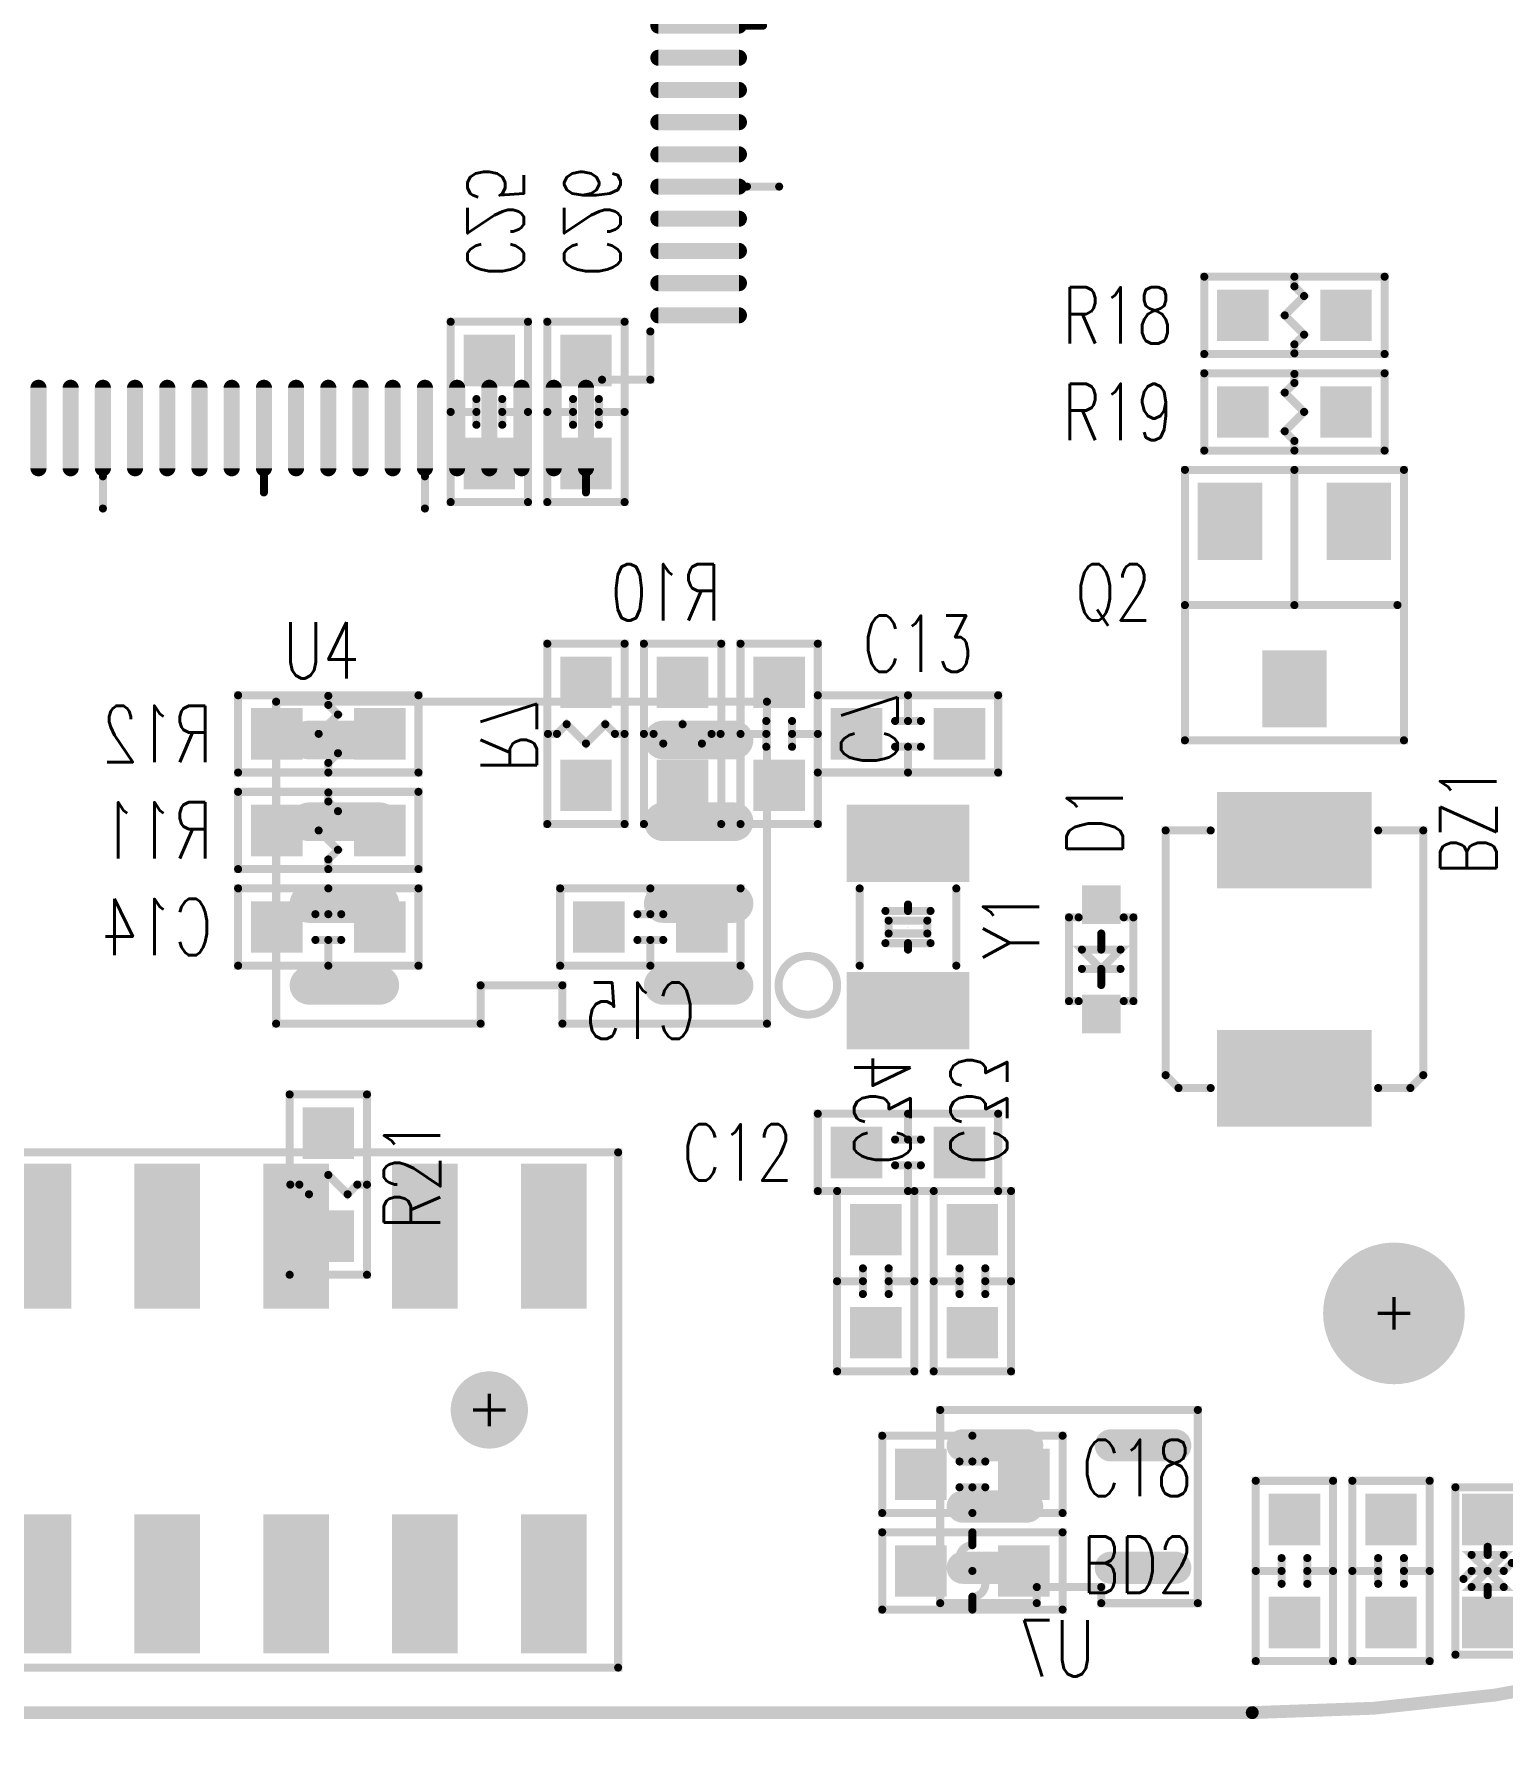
# Model space of a CAD drawing. Extents: x 63.5 to 142.1, y -5.1 to 47.8.
# Drawn here: x 96.93 to 119.74, y -5.06 to 21.37 of the extents above; entities that cross this region are included whole.
import ezdxf
from ezdxf.enums import TextEntityAlignment as Align

# ---------------------------------------------------------------- set-up
doc = ezdxf.new("R2010")
doc.units = 0
doc.header["$MEASUREMENT"] = 0
doc.layers.get('0').update_dxf_attribs({"linetype": 'CONTINUOUS'})
for name, color, linetype in [('2D_LINE_00', 136, 'CONTINUOUS'), ('DRIL_NPLTE_THRU_01', 4, 'CONTINUOUS'), ('DRIL_NPLTE_THRU_02', 176, 'CONTINUOUS'), ('DRIL_NPLTE_THRU_03', 216, 'CONTINUOUS'), ('DRIL_NPLTE_THRU_04', 16, 'CONTINUOUS'), ('DRIL_PLTE_THRU_01', 4, 'CONTINUOUS'), ('DRIL_PLTE_THRU_02', 176, 'CONTINUOUS'), ('DRIL_PLTE_THRU_03', 216, 'CONTINUOUS'), ('DRIL_PLTE_THRU_04', 16, 'CONTINUOUS'), ('DRIL_SYMBOL', 254, 'CONTINUOUS'), ('PADS_BOT', 1, 'CONTINUOUS'), ('PADS_INNER', 136, 'CONTINUOUS'), ('PADS_TOP', 136, 'CONTINUOUS'), ('PART_BOT_2DLINE_00', 6, 'CONTINUOUS'), ('PART_BOT_2DLINE_01', 6, 'CONTINUOUS'), ('PART_NAME_01', 2, 'CONTINUOUS'), ('PART_NAME_04', 6, 'CONTINUOUS'), ('PART_TOP_2DLINE_00', 2, 'CONTINUOUS'), ('PART_TOP_2DLINE_01', 2, 'CONTINUOUS'), ('TAG_00', 254, 'CONTINUOUS'), ('TAG_01', 254, 'CONTINUOUS')]:
    doc.layers.add(name, color=color, linetype=linetype)
doc.styles.add('W0$125', font='simplex', dxfattribs={"width": 0.75})

# ---------------------------------------------------------------- blocks, each defined once
blk = doc.blocks.new('SMOOTH_0$2')
at = {"const_width": 0.1}
blk.add_lwpolyline([(-0.05, 0, 1), (0.05, 0, 1)], format="xyb", close=True, dxfattribs=at)
blk = doc.blocks.new('DRAWING_142')
at = {"layer": '2D_LINE_00', "const_width": 0.2}
blk.add_lwpolyline([(37.845, -12.2, 0.054158), (43.471, -11.589)], format="xyb", dxfattribs=at)
blk.add_lwpolyline([(11.845, -12.2), (37.845, -12.2)], dxfattribs=at)
at = {"layer": '2D_LINE_00'}
blk.add_blockref('SMOOTH_0$2', (37.845, -12.2), dxfattribs=at)
blk.add_blockref('SMOOTH_0$2', (37.845, -12.2), dxfattribs=at)
blk = doc.blocks.new('SMOOTH_0$125')
at = {"const_width": 0.0625}
blk.add_lwpolyline([(-0.03125, 0, 1), (0.03125, 0, 1)], format="xyb", close=True, dxfattribs=at)
blk = doc.blocks.new('PART_BODY_TOP_71')
at = {"layer": 'PART_TOP_2DLINE_00', "const_width": 0.125}
blk.add_lwpolyline([(-1.4, 0.6), (1.4, 0.6), (1.4, -0.6), (-1.4, -0.6)], close=True, dxfattribs=at)
for points in [[(0, 0.6), (0, 0.2)], [(-0.2, 0.2), (0.2, 0.2)], [(-0.2, -0.2), (0.2, -0.2)], [(0, -0.2), (0, -0.6)]]:
    blk.add_lwpolyline(points, dxfattribs=at)
at = {"layer": 'PART_TOP_2DLINE_00'}
for p in [(-1.4, 0.6), (0, 0.6), (1.4, 0.6), (-0.2, 0.2), (0, 0.2), (0.2, 0.2), (-0.2, -0.2), (0, -0.2), (0.2, -0.2), (-1.4, -0.6), (0, -0.6), (1.4, -0.6)]:
    blk.add_blockref('SMOOTH_0$125', p, dxfattribs=at)
blk = doc.blocks.new('DRIL_HOLE_0')
blk.add_lwpolyline([(0, 0, 1), (0, 0, 1)], format="xyb", close=True)
blk = doc.blocks.new('PAD_0')
blk.add_lwpolyline([(0, 0, 1), (0, 0, 1)], format="xyb", close=True)
blk = doc.blocks.new('PAD_9')
at = {"const_width": 0.8}
blk.add_lwpolyline([(-0.4, 0), (0.4, 0)], dxfattribs=at)
blk = doc.blocks.new('STK_TOP_14')
at = {"layer": 'DRIL_PLTE_THRU_01'}
blk.add_blockref('DRIL_HOLE_0', (0, 0), dxfattribs=at)
at = {"layer": 'DRIL_PLTE_THRU_02'}
blk.add_blockref('DRIL_HOLE_0', (0, 0), dxfattribs=at)
at = {"layer": 'DRIL_PLTE_THRU_03'}
blk.add_blockref('DRIL_HOLE_0', (0, 0), dxfattribs=at)
at = {"layer": 'DRIL_PLTE_THRU_04'}
blk.add_blockref('DRIL_HOLE_0', (0, 0), dxfattribs=at)
at = {"layer": 'PADS_BOT'}
blk.add_blockref('PAD_0', (0, 0), dxfattribs=at)
at = {"layer": 'PADS_INNER'}
blk.add_blockref('PAD_0', (0, 0), dxfattribs=at)
at = {"layer": 'PADS_TOP'}
blk.add_blockref('PAD_9', (0, 0), dxfattribs=at)
blk = doc.blocks.new('SYM_TOP_9')
for name, p in [('PART_BODY_TOP_71', (0, 0)), ('STK_TOP_14', (-0.8, 0)), ('STK_TOP_14', (0.8, 0))]:
    blk.add_blockref(name, p)
blk = doc.blocks.new('PART_TOP_8')
blk.add_blockref('SYM_TOP_9', (0, 0))
at = {"layer": 'PART_NAME_01', "style": 'W0$125', "width": 0.75}
blk.add_text('C12', height=0.875, rotation=180, dxfattribs=at).set_placement((3.5, 0), align=Align.MIDDLE_LEFT)
blk = doc.blocks.new('PART_TOP_9')
blk.add_blockref('SYM_TOP_9', (0, 0))
at = {"layer": 'PART_NAME_01', "style": 'W0$125', "width": 0.75}
blk.add_text('C13', height=0.875, rotation=180, dxfattribs=at).set_placement((0.7, -1.4), align=Align.MIDDLE_LEFT)
blk = doc.blocks.new('PART_BODY_BOT_71')
at = {"layer": 'PART_BOT_2DLINE_00', "const_width": 0.125}
blk.add_lwpolyline([(-1.4, 0.6), (1.4, 0.6), (1.4, -0.6), (-1.4, -0.6)], close=True, dxfattribs=at)
for points in [[(0, 0.6), (0, 0.2)], [(-0.2, 0.2), (0.2, 0.2)], [(-0.2, -0.2), (0.2, -0.2)], [(0, -0.2), (0, -0.6)]]:
    blk.add_lwpolyline(points, dxfattribs=at)
at = {"layer": 'PART_BOT_2DLINE_00'}
for p in [(-1.4, 0.6), (0, 0.6), (1.4, 0.6), (-0.2, 0.2), (0, 0.2), (0.2, 0.2), (-0.2, -0.2), (0, -0.2), (0.2, -0.2), (-1.4, -0.6), (0, -0.6), (1.4, -0.6)]:
    blk.add_blockref('SMOOTH_0$125', p, dxfattribs=at)
blk = doc.blocks.new('STK_BOT_14')
at = {"layer": 'DRIL_PLTE_THRU_01'}
blk.add_blockref('DRIL_HOLE_0', (0, 0), dxfattribs=at)
at = {"layer": 'DRIL_PLTE_THRU_02'}
blk.add_blockref('DRIL_HOLE_0', (0, 0), dxfattribs=at)
at = {"layer": 'DRIL_PLTE_THRU_03'}
blk.add_blockref('DRIL_HOLE_0', (0, 0), dxfattribs=at)
at = {"layer": 'DRIL_PLTE_THRU_04'}
blk.add_blockref('DRIL_HOLE_0', (0, 0), dxfattribs=at)
at = {"layer": 'PADS_BOT'}
blk.add_blockref('PAD_9', (0, 0), dxfattribs=at)
at = {"layer": 'PADS_INNER'}
blk.add_blockref('PAD_0', (0, 0), dxfattribs=at)
at = {"layer": 'PADS_TOP'}
blk.add_blockref('PAD_0', (0, 0), dxfattribs=at)
blk = doc.blocks.new('SYM_BOT_9')
for name, p in [('PART_BODY_BOT_71', (0, 0)), ('STK_BOT_14', (-0.8, 0)), ('STK_BOT_14', (0.8, 0))]:
    blk.add_blockref(name, p)
blk = doc.blocks.new('PART_BOT_10')
blk.add_blockref('SYM_BOT_9', (0, 0))
at = {"layer": 'PART_NAME_04', "style": 'W0$125', "width": 0.75}
blk.add_text('C14', height=0.875, rotation=180, dxfattribs=at).set_placement((-1.8, 0), align=Align.MIDDLE_LEFT)
blk = doc.blocks.new('PART_BOT_11')
blk.add_blockref('SYM_BOT_9', (0, 0))
at = {"layer": 'PART_NAME_04', "style": 'W0$125', "width": 0.75}
blk.add_text('C15', height=0.875, rotation=180, dxfattribs=at).set_placement((0.7, 1.3), align=Align.MIDDLE_LEFT)
blk = doc.blocks.new('PART_TOP_14')
blk.add_blockref('SYM_TOP_9', (0, 0))
at = {"layer": 'PART_NAME_01', "style": 'W0$125', "width": 0.75}
blk.add_text('C18', height=0.875, rotation=180, dxfattribs=at).set_placement((-1.7, -0.1), align=Align.MIDDLE_LEFT)
blk = doc.blocks.new('PART_BOT_22')
blk.add_blockref('SYM_BOT_9', (0, 0))
at = {"layer": 'PART_NAME_04', "style": 'W0$125', "width": 0.75}
blk.add_text('C25', height=0.875, rotation=180, dxfattribs=at).set_placement((-2.1, -0.1), align=Align.MIDDLE_LEFT)
blk = doc.blocks.new('PART_BOT_23')
blk.add_blockref('SYM_BOT_9', (0, 0))
at = {"layer": 'PART_NAME_04', "style": 'W0$125', "width": 0.75}
blk.add_text('C26', height=0.875, rotation=180, dxfattribs=at).set_placement((-2.1, -0.1), align=Align.MIDDLE_LEFT)
blk = doc.blocks.new('PART_BOT_31')
blk.add_blockref('SYM_BOT_9', (0, 0))
at = {"layer": 'PART_NAME_04', "style": 'W0$125', "width": 0.75}
blk.add_text('C33', height=0.875, dxfattribs=at).set_placement((1.8, 0.1), align=Align.MIDDLE_LEFT)
blk = doc.blocks.new('PART_BOT_32')
blk.add_blockref('SYM_BOT_9', (0, 0))
at = {"layer": 'PART_NAME_04', "style": 'W0$125', "width": 0.75}
blk.add_text('C34', height=0.875, dxfattribs=at).set_placement((1.8, 0.1), align=Align.MIDDLE_LEFT)
blk = doc.blocks.new('PART_BOT_33')
blk.add_blockref('SYM_BOT_9', (0, 0))
at = {"layer": 'PART_NAME_04', "style": 'W0$125', "width": 0.75}
blk.add_text('C35', height=0.875, rotation=180, dxfattribs=at).set_placement((-0.6, -4.3), align=Align.MIDDLE_LEFT)
blk = doc.blocks.new('PART_BOT_34')
blk.add_blockref('SYM_BOT_9', (0, 0))
at = {"layer": 'PART_NAME_04', "style": 'W0$125', "width": 0.75}
blk.add_text('C36', height=0.875, rotation=180, dxfattribs=at).set_placement((-0.6, -3.9), align=Align.MIDDLE_LEFT)
blk = doc.blocks.new('PART_BOT_46')
blk.add_blockref('SYM_BOT_9', (0, 0))
at = {"layer": 'PART_NAME_04', "style": 'W0$125', "width": 0.75}
blk.add_text('C7', height=0.875, rotation=180, dxfattribs=at).set_placement((0.5, -1.4), align=Align.MIDDLE_LEFT)
blk = doc.blocks.new('PART_BODY_TOP_73')
at = {"layer": 'PART_TOP_2DLINE_00', "const_width": 0.125}
for points in [[(-0.6, 0.75), (0.6, 0.75)], [(-0.25, 0.35), (-0.25, -0.35)], [(0.25, 0.35), (0.25, -0.35)], [(-0.25, 0), (-0.35, 0)], [(0.25, 0), (0.35, 0)], [(0.6, -0.75), (-0.6, -0.75)]]:
    blk.add_lwpolyline(points, dxfattribs=at)
blk.add_lwpolyline([(-0.1, 0.3), (0.1, 0.3), (0.1, -0.3), (-0.1, -0.3)], close=True, dxfattribs=at)
at = {"layer": 'TAG_00'}
blk.add_lwpolyline([(0, 0), (0, 0)], dxfattribs=at)
at = {"layer": 'TAG_01'}
blk.add_lwpolyline([(0, 0), (0, 0)], dxfattribs=at)
at = {"layer": 'PART_TOP_2DLINE_00'}
for p in [(-0.6, 0.75), (0.6, 0.75), (-0.25, 0.35), (-0.1, 0.3), (0.1, 0.3), (0.25, 0.35), (-0.35, 0), (-0.25, 0), (0.25, 0), (0.35, 0), (-0.1, -0.3), (0.1, -0.3), (-0.25, -0.35), (0.25, -0.35), (-0.6, -0.75), (0.6, -0.75)]:
    blk.add_blockref('SMOOTH_0$125', p, dxfattribs=at)
blk = doc.blocks.new('PAD_11')
at = {"const_width": 1.2}
blk.add_lwpolyline([(-0.95, 0), (0.95, 0)], dxfattribs=at)
blk = doc.blocks.new('STK_TOP_16')
at = {"layer": 'DRIL_PLTE_THRU_01'}
blk.add_blockref('DRIL_HOLE_0', (0, 0), dxfattribs=at)
at = {"layer": 'DRIL_PLTE_THRU_02'}
blk.add_blockref('DRIL_HOLE_0', (0, 0), dxfattribs=at)
at = {"layer": 'DRIL_PLTE_THRU_03'}
blk.add_blockref('DRIL_HOLE_0', (0, 0), dxfattribs=at)
at = {"layer": 'DRIL_PLTE_THRU_04'}
blk.add_blockref('DRIL_HOLE_0', (0, 0), dxfattribs=at)
at = {"layer": 'PADS_BOT'}
blk.add_blockref('PAD_0', (0, 0), dxfattribs=at)
at = {"layer": 'PADS_INNER'}
blk.add_blockref('PAD_0', (0, 0), dxfattribs=at)
at = {"layer": 'PADS_TOP', "rotation": 90}
blk.add_blockref('PAD_11', (0, 0), dxfattribs=at)
blk = doc.blocks.new('SYM_TOP_11')
for name, p in [('STK_TOP_16', (-1.3, 0)), ('STK_TOP_16', (1.3, 0)), ('PART_BODY_TOP_73', (0, 0))]:
    blk.add_blockref(name, p)
blk = doc.blocks.new('PART_TOP_57')
blk.add_blockref('SYM_TOP_11', (0, 0))
at = {"layer": 'PART_NAME_01', "style": 'W0$125', "width": 0.75}
blk.add_text('Y1', height=0.875, rotation=180, dxfattribs=at).set_placement((0.5, 1.6), align=Align.MIDDLE_LEFT)
blk = doc.blocks.new('PART_BODY_BOT_74')
at = {"layer": 'PART_BOT_2DLINE_01', "const_width": 0.125}
for points in [[(-0.5, 1.3), (0.5, 1.3), (0.5, -1.3), (-0.5, -1.3)], [(-0.25, 0.25), (0.25, 0.25), (0, 0)], [(0, 0), (-0.25, -0.25), (0.25, -0.25)]]:
    blk.add_lwpolyline(points, close=True, dxfattribs=at)
for points in [[(0, 0.25), (0, 0.375)], [(-0.375, 0.125), (-0.25, 0), (0.25, 0), (0.375, -0.125)], [(0, -0.25), (0, -0.375)]]:
    blk.add_lwpolyline(points, dxfattribs=at)
at = {"layer": 'PART_BOT_2DLINE_01'}
for p in [(-0.5, 1.3), (0.5, 1.3), (-0.25, 0.25), (0, 0.375), (0, 0.25), (0.25, 0.25), (-0.375, 0.125), (-0.25, 0), (0, 0), (0, 0), (0.25, 0), (-0.25, -0.25), (0, -0.25), (0.25, -0.25), (0.375, -0.125), (0, -0.375), (-0.5, -1.3), (0.5, -1.3)]:
    blk.add_blockref('SMOOTH_0$125', p, dxfattribs=at)
blk = doc.blocks.new('PAD_12')
at = {"const_width": 0.8}
blk.add_lwpolyline([(-0.4, 0), (0.4, 0)], dxfattribs=at)
blk = doc.blocks.new('STK_BOT_17')
at = {"layer": 'DRIL_NPLTE_THRU_01'}
blk.add_blockref('DRIL_HOLE_0', (0, 0), dxfattribs=at)
at = {"layer": 'DRIL_NPLTE_THRU_02'}
blk.add_blockref('DRIL_HOLE_0', (0, 0), dxfattribs=at)
at = {"layer": 'DRIL_NPLTE_THRU_03'}
blk.add_blockref('DRIL_HOLE_0', (0, 0), dxfattribs=at)
at = {"layer": 'DRIL_NPLTE_THRU_04'}
blk.add_blockref('DRIL_HOLE_0', (0, 0), dxfattribs=at)
at = {"layer": 'PADS_BOT'}
blk.add_blockref('PAD_12', (0, 0), dxfattribs=at)
at = {"layer": 'PADS_INNER'}
blk.add_blockref('PAD_0', (0, 0), dxfattribs=at)
at = {"layer": 'PADS_TOP'}
blk.add_blockref('PAD_0', (0, 0), dxfattribs=at)
blk = doc.blocks.new('SYM_BOT_12')
for name, p in [('PART_BODY_BOT_74', (0, 0)), ('STK_BOT_17', (0, 0.8)), ('STK_BOT_17', (0, -0.8))]:
    blk.add_blockref(name, p)
blk = doc.blocks.new('PART_BOT_58')
blk.add_blockref('SYM_BOT_12', (0, 0))
at = {"layer": 'PART_NAME_04', "style": 'W0$125', "width": 0.75}
blk.add_text('VA1', height=0.875, rotation=270, dxfattribs=at).set_placement((3.5, -0.7), align=Align.MIDDLE_LEFT)
blk = doc.blocks.new('PART_BODY_TOP_75')
at = {"layer": 'PART_TOP_2DLINE_00', "const_width": 0.125}
blk.add_lwpolyline([(-1.4, 0.6), (1.4, 0.6), (1.4, -0.6), (-1.4, -0.6)], close=True, dxfattribs=at)
for points in [[(0, 0.6), (0, 0.4, 1), (0, 0)], [(0, -0.4, 1), (0, 0)]]:
    blk.add_lwpolyline(points, format="xyb", dxfattribs=at)
blk.add_lwpolyline([(0, -0.4), (0, -0.6)], dxfattribs=at)
at = {"layer": 'PART_TOP_2DLINE_00'}
for p in [(-1.4, 0.6), (0, 0.6), (1.4, 0.6), (0, 0.4), (0, 0), (0, 0), (0, -0.4), (0, -0.4), (-1.4, -0.6), (0, -0.6), (1.4, -0.6)]:
    blk.add_blockref('SMOOTH_0$125', p, dxfattribs=at)
blk = doc.blocks.new('SYM_TOP_13')
for name, p in [('PART_BODY_TOP_75', (0, 0)), ('STK_TOP_14', (-0.8, 0)), ('STK_TOP_14', (0.8, 0))]:
    blk.add_blockref(name, p)
blk = doc.blocks.new('PART_TOP_65')
blk.add_blockref('SYM_TOP_13', (0, 0))
at = {"layer": 'PART_NAME_01', "style": 'W0$125', "width": 0.75}
blk.add_text('BD2', height=0.875, dxfattribs=at).set_placement((1.7, 0.1), align=Align.MIDDLE_LEFT)
blk = doc.blocks.new('PART_BODY_TOP_76')
at = {"layer": 'PART_TOP_2DLINE_00', "const_width": 0.125}
for points in [[(-2, 1.3), (-2, 1.8), (-1.8, 2), (2, 2), (2, 1.3)], [(-2, -1.3), (-2, -1.8), (-1.8, -2), (2, -2), (2, -1.3)]]:
    blk.add_lwpolyline(points, dxfattribs=at)
at = {"layer": 'PART_TOP_2DLINE_00'}
for p in [(-2, 1.8), (-1.8, 2), (2, 2), (-2, 1.3), (2, 1.3), (-2, -1.3), (2, -1.3), (-2, -1.8), (-1.8, -2), (2, -2)]:
    blk.add_blockref('SMOOTH_0$125', p, dxfattribs=at)
blk = doc.blocks.new('PAD_13')
at = {"const_width": 1.5}
blk.add_lwpolyline([(-1.2, 0), (1.2, 0)], dxfattribs=at)
blk = doc.blocks.new('STK_TOP_19')
at = {"layer": 'DRIL_NPLTE_THRU_01'}
blk.add_blockref('DRIL_HOLE_0', (0, 0), dxfattribs=at)
at = {"layer": 'DRIL_NPLTE_THRU_02'}
blk.add_blockref('DRIL_HOLE_0', (0, 0), dxfattribs=at)
at = {"layer": 'DRIL_NPLTE_THRU_03'}
blk.add_blockref('DRIL_HOLE_0', (0, 0), dxfattribs=at)
at = {"layer": 'DRIL_NPLTE_THRU_04'}
blk.add_blockref('DRIL_HOLE_0', (0, 0), dxfattribs=at)
at = {"layer": 'PADS_BOT'}
blk.add_blockref('PAD_0', (0, 0), dxfattribs=at)
at = {"layer": 'PADS_INNER'}
blk.add_blockref('PAD_0', (0, 0), dxfattribs=at)
at = {"layer": 'PADS_TOP', "rotation": 90}
blk.add_blockref('PAD_13', (0, 0), dxfattribs=at)
blk = doc.blocks.new('SYM_TOP_14')
for name, p in [('STK_TOP_19', (-1.85, 0)), ('PART_BODY_TOP_76', (0, 0)), ('STK_TOP_19', (1.85, 0))]:
    blk.add_blockref(name, p)
blk = doc.blocks.new('PART_TOP_71')
blk.add_blockref('SYM_TOP_14', (0, 0))
at = {"layer": 'PART_NAME_01', "style": 'W0$125', "width": 0.75}
blk.add_text('BZ1', height=0.875, dxfattribs=at).set_placement((1.3, -2.7), align=Align.MIDDLE_LEFT)
blk = doc.blocks.new('PART_BODY_TOP_77')
at = {"layer": 'PART_TOP_2DLINE_00', "const_width": 0.125}
for points in [[(-3.5, 8.5), (-3.5, 9)], [(1.5, 8.5), (1.5, 9)], [(-6, 8.5), (-6, 8.75)], [(-1, 8.5), (-1, 8.75)], [(4, 8.5), (4, 8.75)], [(-6.25, 7), (-7, 7), (-7, 6.25)], [(7, 6.25), (7, 7), (6.25, 7)], [(8.5, 6), (9, 6)], [(-8.5, 4), (-9, 4)], [(8.5, 3.5), (8.75, 3.5)], [(-8.5, 1.5), (-8.75, 1.5)], [(8.5, 1), (9, 1)], [(-8.5, -1), (-9, -1)], [(8.5, -1.5), (8.75, -1.5)], [(-8.5, -3.5), (-8.75, -3.5)], [(8.5, -4), (9, -4)], [(-8.5, -6), (-9, -6)], [(-7, -6.25), (-7, -6.5), (-6.5, -7), (-6.25, -7)], [(6.25, -7), (7, -7), (7, -6.25)], [(-4, -8.5), (-4, -8.75)], [(-1.5, -8.5), (-1.5, -9)], [(1, -8.5), (1, -8.75)], [(3.5, -8.5), (3.5, -9)], [(6, -8.5), (6, -8.75)]]:
    blk.add_lwpolyline(points, dxfattribs=at)
blk.add_lwpolyline([(-6.25, -8.75, 1), (-5.75, -8.75, 1)], format="xyb", close=True, dxfattribs=at)
at = {"layer": 'PART_TOP_2DLINE_01', "const_width": 0.125}
for points in [[(0, -0.5), (0, 0.5)], [(-0.5, 0), (0.5, 0)]]:
    blk.add_lwpolyline(points, dxfattribs=at)
at = {"layer": 'PART_TOP_2DLINE_00'}
for p in [(-3.5, 9), (1.5, 9), (-6, 8.75), (-1, 8.75), (4, 8.75), (-6, 8.5), (-3.5, 8.5), (-1, 8.5), (1.5, 8.5), (4, 8.5), (-7, 7), (-6.25, 7), (6.25, 7), (7, 7), (-7, 6.25), (7, 6.25), (8.5, 6), (9, 6), (-9, 4), (-8.5, 4), (8.5, 3.5), (8.75, 3.5), (-8.75, 1.5), (-8.5, 1.5), (8.5, 1), (9, 1), (-9, -1), (-8.5, -1), (8.5, -1.5), (8.75, -1.5), (-8.75, -3.5), (-8.5, -3.5), (8.5, -4), (9, -4), (-9, -6), (-8.5, -6), (-7, -6.25), (7, -6.25), (-7, -6.5), (-6.5, -7), (-6.25, -7), (6.25, -7), (7, -7), (-4, -8.5), (-1.5, -8.5), (1, -8.5), (3.5, -8.5), (6, -8.5), (-4, -8.75), (1, -8.75), (6, -8.75), (-1.5, -9), (3.5, -9)]:
    blk.add_blockref('SMOOTH_0$125', p, dxfattribs=at)
at = {"layer": 'PART_TOP_2DLINE_01'}
for p in [(0, 0.5), (-0.5, 0), (0.5, 0), (0, -0.5)]:
    blk.add_blockref('SMOOTH_0$125', p, dxfattribs=at)
blk = doc.blocks.new('PAD_14')
at = {"const_width": 0.125}
blk.add_lwpolyline([(-0.625, -0.0625), (0.625, -0.0625, 1), (0.625, 0.0625), (-0.625, 0.0625, 1)], format="xyb", close=True, dxfattribs=at)
blk = doc.blocks.new('STK_TOP_21')
at = {"layer": 'DRIL_NPLTE_THRU_01'}
blk.add_blockref('DRIL_HOLE_0', (0, 0), dxfattribs=at)
at = {"layer": 'DRIL_NPLTE_THRU_02'}
blk.add_blockref('DRIL_HOLE_0', (0, 0), dxfattribs=at)
at = {"layer": 'DRIL_NPLTE_THRU_03'}
blk.add_blockref('DRIL_HOLE_0', (0, 0), dxfattribs=at)
at = {"layer": 'DRIL_NPLTE_THRU_04'}
blk.add_blockref('DRIL_HOLE_0', (0, 0), dxfattribs=at)
at = {"layer": 'PADS_BOT'}
blk.add_blockref('PAD_0', (0, 0), dxfattribs=at)
at = {"layer": 'PADS_INNER'}
blk.add_blockref('PAD_0', (0, 0), dxfattribs=at)
at = {"layer": 'PADS_TOP', "rotation": 90}
blk.add_blockref('PAD_14', (0, 0), dxfattribs=at)
blk = doc.blocks.new('STK_TOP_20')
at = {"layer": 'DRIL_NPLTE_THRU_01'}
blk.add_blockref('DRIL_HOLE_0', (0, 0), dxfattribs=at)
at = {"layer": 'DRIL_NPLTE_THRU_02'}
blk.add_blockref('DRIL_HOLE_0', (0, 0), dxfattribs=at)
at = {"layer": 'DRIL_NPLTE_THRU_03'}
blk.add_blockref('DRIL_HOLE_0', (0, 0), dxfattribs=at)
at = {"layer": 'DRIL_NPLTE_THRU_04'}
blk.add_blockref('DRIL_HOLE_0', (0, 0), dxfattribs=at)
at = {"layer": 'PADS_BOT'}
blk.add_blockref('PAD_0', (0, 0), dxfattribs=at)
at = {"layer": 'PADS_INNER'}
blk.add_blockref('PAD_0', (0, 0), dxfattribs=at)
at = {"layer": 'PADS_TOP'}
blk.add_blockref('PAD_14', (0, 0), dxfattribs=at)
blk = doc.blocks.new('SYM_TOP_15')
for name, p in [('PART_BODY_TOP_77', (0, 0)), ('STK_TOP_21', (-6, 7.75)), ('STK_TOP_21', (-5.5, 7.75)), ('STK_TOP_21', (-5, 7.75)), ('STK_TOP_21', (-4.5, 7.75)), ('STK_TOP_21', (-4, 7.75)), ('STK_TOP_21', (-3.5, 7.75)), ('STK_TOP_21', (-3, 7.75)), ('STK_TOP_21', (-2.5, 7.75)), ('STK_TOP_21', (-2, 7.75)), ('STK_TOP_21', (-1.5, 7.75)), ('STK_TOP_21', (-1, 7.75)), ('STK_TOP_21', (-0.5, 7.75)), ('STK_TOP_21', (0, 7.75)), ('STK_TOP_21', (0.5, 7.75)), ('STK_TOP_21', (1, 7.75)), ('STK_TOP_21', (1.5, 7.75)), ('STK_TOP_21', (2, 7.75)), ('STK_TOP_21', (2.5, 7.75)), ('STK_TOP_21', (3, 7.75)), ('STK_TOP_21', (3.5, 7.75)), ('STK_TOP_21', (4, 7.75)), ('STK_TOP_21', (4.5, 7.75)), ('STK_TOP_21', (5, 7.75)), ('STK_TOP_21', (5.5, 7.75)), ('STK_TOP_21', (6, 7.75)), ('STK_TOP_20', (-7.75, 6)), ('STK_TOP_20', (7.75, 6)), ('STK_TOP_20', (-7.75, 5.5)), ('STK_TOP_20', (7.75, 5.5)), ('STK_TOP_20', (-7.75, 5)), ('STK_TOP_20', (7.75, 5)), ('STK_TOP_20', (-7.75, 4.5)), ('STK_TOP_20', (7.75, 4.5)), ('STK_TOP_20', (-7.75, 4)), ('STK_TOP_20', (7.75, 4)), ('STK_TOP_20', (-7.75, 3.5)), ('STK_TOP_20', (7.75, 3.5)), ('STK_TOP_20', (-7.75, 3)), ('STK_TOP_20', (7.75, 3)), ('STK_TOP_20', (-7.75, 2.5)), ('STK_TOP_20', (7.75, 2.5)), ('STK_TOP_20', (-7.75, 2)), ('STK_TOP_20', (7.75, 2)), ('STK_TOP_20', (-7.75, 1.5)), ('STK_TOP_20', (7.75, 1.5)), ('STK_TOP_20', (-7.75, 1)), ('STK_TOP_20', (7.75, 1)), ('STK_TOP_20', (-7.75, 0.5)), ('STK_TOP_20', (7.75, 0.5)), ('STK_TOP_20', (-7.75, 0)), ('STK_TOP_20', (7.75, 0)), ('STK_TOP_20', (-7.75, -0.5)), ('STK_TOP_20', (7.75, -0.5)), ('STK_TOP_20', (-7.75, -1)), ('STK_TOP_20', (7.75, -1)), ('STK_TOP_20', (-7.75, -1.5)), ('STK_TOP_20', (7.75, -1.5)), ('STK_TOP_20', (-7.75, -2)), ('STK_TOP_20', (7.75, -2)), ('STK_TOP_20', (-7.75, -2.5)), ('STK_TOP_20', (7.75, -2.5)), ('STK_TOP_20', (-7.75, -3)), ('STK_TOP_20', (7.75, -3)), ('STK_TOP_20', (-7.75, -3.5)), ('STK_TOP_20', (7.75, -3.5)), ('STK_TOP_20', (-7.75, -4)), ('STK_TOP_20', (7.75, -4)), ('STK_TOP_20', (-7.75, -4.5)), ('STK_TOP_20', (7.75, -4.5)), ('STK_TOP_20', (-7.75, -5)), ('STK_TOP_20', (7.75, -5)), ('STK_TOP_20', (-7.75, -5.5)), ('STK_TOP_20', (7.75, -5.5)), ('STK_TOP_20', (-7.75, -6)), ('STK_TOP_20', (7.75, -6)), ('STK_TOP_21', (-6, -7.75)), ('STK_TOP_21', (-5.5, -7.75)), ('STK_TOP_21', (-5, -7.75)), ('STK_TOP_21', (-4.5, -7.75)), ('STK_TOP_21', (-4, -7.75)), ('STK_TOP_21', (-3.5, -7.75)), ('STK_TOP_21', (-3, -7.75)), ('STK_TOP_21', (-2.5, -7.75)), ('STK_TOP_21', (-2, -7.75)), ('STK_TOP_21', (-1.5, -7.75)), ('STK_TOP_21', (-1, -7.75)), ('STK_TOP_21', (-0.5, -7.75)), ('STK_TOP_21', (0, -7.75)), ('STK_TOP_21', (0.5, -7.75)), ('STK_TOP_21', (1, -7.75)), ('STK_TOP_21', (1.5, -7.75)), ('STK_TOP_21', (2, -7.75)), ('STK_TOP_21', (2.5, -7.75)), ('STK_TOP_21', (3, -7.75)), ('STK_TOP_21', (3.5, -7.75)), ('STK_TOP_21', (4, -7.75)), ('STK_TOP_21', (4.5, -7.75)), ('STK_TOP_21', (5, -7.75)), ('STK_TOP_21', (5.5, -7.75)), ('STK_TOP_21', (6, -7.75))]:
    blk.add_blockref(name, p)
blk = doc.blocks.new('PART_TOP_72')
blk.add_blockref('SYM_TOP_15', (0, 0))
at = {"layer": 'PART_NAME_01', "style": 'W0$125', "width": 0.75}
blk.add_text('U2', height=0.875, rotation=180, dxfattribs=at).set_placement((6.1, 9.3), align=Align.MIDDLE_LEFT)
blk = doc.blocks.new('PART_BODY_BOT_78')
at = {"layer": 'PART_BOT_2DLINE_00', "const_width": 0.125}
for points in [[(-8, -4), (-8, 4), (8, 4), (8, -4)], [(7, -4), (6, -5), (8, -5)]]:
    blk.add_lwpolyline(points, close=True, dxfattribs=at)
at = {"layer": 'PART_BOT_2DLINE_00'}
for p in [(-8, 4), (8, 4), (-8, -4), (7, -4), (8, -4), (6, -5), (8, -5)]:
    blk.add_blockref('SMOOTH_0$125', p, dxfattribs=at)
blk = doc.blocks.new('PAD_15')
at = {"const_width": 1.02}
blk.add_lwpolyline([(-1.08, 0), (1.08, 0)], dxfattribs=at)
blk = doc.blocks.new('STK_BOT_23')
at = {"layer": 'DRIL_NPLTE_THRU_01'}
blk.add_blockref('DRIL_HOLE_0', (0, 0), dxfattribs=at)
at = {"layer": 'DRIL_NPLTE_THRU_02'}
blk.add_blockref('DRIL_HOLE_0', (0, 0), dxfattribs=at)
at = {"layer": 'DRIL_NPLTE_THRU_03'}
blk.add_blockref('DRIL_HOLE_0', (0, 0), dxfattribs=at)
at = {"layer": 'DRIL_NPLTE_THRU_04'}
blk.add_blockref('DRIL_HOLE_0', (0, 0), dxfattribs=at)
at = {"layer": 'PADS_BOT', "rotation": 90}
blk.add_blockref('PAD_15', (0, 0), dxfattribs=at)
at = {"layer": 'PADS_INNER'}
blk.add_blockref('PAD_0', (0, 0), dxfattribs=at)
at = {"layer": 'PADS_TOP'}
blk.add_blockref('PAD_0', (0, 0), dxfattribs=at)
blk = doc.blocks.new('PAD_16')
at = {"const_width": 1.02}
blk.add_lwpolyline([(-1.125, 0), (1.125, 0)], dxfattribs=at)
blk = doc.blocks.new('STK_BOT_22')
at = {"layer": 'DRIL_NPLTE_THRU_01'}
blk.add_blockref('DRIL_HOLE_0', (0, 0), dxfattribs=at)
at = {"layer": 'DRIL_NPLTE_THRU_02'}
blk.add_blockref('DRIL_HOLE_0', (0, 0), dxfattribs=at)
at = {"layer": 'DRIL_NPLTE_THRU_03'}
blk.add_blockref('DRIL_HOLE_0', (0, 0), dxfattribs=at)
at = {"layer": 'DRIL_NPLTE_THRU_04'}
blk.add_blockref('DRIL_HOLE_0', (0, 0), dxfattribs=at)
at = {"layer": 'PADS_BOT', "rotation": 90}
blk.add_blockref('PAD_16', (0, 0), dxfattribs=at)
at = {"layer": 'PADS_INNER'}
blk.add_blockref('PAD_0', (0, 0), dxfattribs=at)
at = {"layer": 'PADS_TOP'}
blk.add_blockref('PAD_0', (0, 0), dxfattribs=at)
blk = doc.blocks.new('DRIL_SYMBOL_1$2')
at = {"layer": 'DRIL_SYMBOL', "const_width": 0.0508}
for points in [[(0, -0.254), (0, 0.254)], [(-0.254, 0), (0.254, 0)]]:
    blk.add_lwpolyline(points, dxfattribs=at)
blk = doc.blocks.new('DRIL_HOLE_1$2')
at = {"const_width": 0.6}
blk.add_lwpolyline([(-0.3, 0, 1), (0.3, 0, 1)], format="xyb", close=True, dxfattribs=at)
blk.add_blockref('DRIL_SYMBOL_1$2', (0, 0))
blk = doc.blocks.new('PAD_17')
at = {"const_width": 0.6}
blk.add_lwpolyline([(0, -0.3, 1), (0, 0.3, 1)], format="xyb", close=True, dxfattribs=at)
blk = doc.blocks.new('STK_BOT_24')
at = {"layer": 'DRIL_NPLTE_THRU_01'}
blk.add_blockref('DRIL_HOLE_1$2', (0, 0), dxfattribs=at)
at = {"layer": 'DRIL_NPLTE_THRU_02'}
blk.add_blockref('DRIL_HOLE_1$2', (0, 0), dxfattribs=at)
at = {"layer": 'DRIL_NPLTE_THRU_03'}
blk.add_blockref('DRIL_HOLE_1$2', (0, 0), dxfattribs=at)
at = {"layer": 'DRIL_NPLTE_THRU_04'}
blk.add_blockref('DRIL_HOLE_1$2', (0, 0), dxfattribs=at)
at = {"layer": 'PADS_BOT'}
blk.add_blockref('PAD_17', (0, 0), dxfattribs=at)
at = {"layer": 'PADS_INNER'}
blk.add_blockref('PAD_17', (0, 0), dxfattribs=at)
at = {"layer": 'PADS_TOP'}
blk.add_blockref('PAD_17', (0, 0), dxfattribs=at)
blk = doc.blocks.new('SYM_BOT_16')
for name, p in [('STK_BOT_22', (-7, 2.7)), ('STK_BOT_22', (-5, 2.7)), ('STK_BOT_22', (-3, 2.7)), ('STK_BOT_22', (-1, 2.7)), ('STK_BOT_22', (1, 2.7)), ('STK_BOT_22', (3, 2.7)), ('STK_BOT_22', (5, 2.7)), ('STK_BOT_22', (7, 2.7)), ('PART_BODY_BOT_78', (0, 0)), ('STK_BOT_24', (-6, 0)), ('STK_BOT_24', (6, 0)), ('STK_BOT_23', (-7, -2.7)), ('STK_BOT_23', (-5, -2.7)), ('STK_BOT_23', (-3, -2.7)), ('STK_BOT_23', (-1, -2.7)), ('STK_BOT_23', (1, -2.7)), ('STK_BOT_23', (3, -2.7)), ('STK_BOT_22', (5, -2.7)), ('STK_BOT_23', (7, -2.7))]:
    blk.add_blockref(name, p)
blk = doc.blocks.new('PART_BOT_73')
blk.add_blockref('SYM_BOT_16', (0, 0))
at = {"layer": 'PART_NAME_04', "style": 'W0$125', "width": 0.75}
blk.add_text('J6', height=0.875, dxfattribs=at).set_placement((8.5, -3.2), align=Align.MIDDLE_LEFT)
blk = doc.blocks.new('PART_BODY_BOT_79')
at = {"layer": 'PART_BOT_2DLINE_00', "const_width": 0.125}
blk.add_lwpolyline([(-1.4, 0.6), (1.4, 0.6), (1.4, -0.6), (-1.4, -0.6)], close=True, dxfattribs=at)
blk.add_lwpolyline([(0, 0.59), (0, 0.45), (-0.15, 0.3), (0.15, 0), (-0.15, -0.3), (0, -0.45), (0, -0.6)], dxfattribs=at)
at = {"layer": 'PART_BOT_2DLINE_00'}
for p in [(-1.4, 0.6), (0, 0.59), (1.4, 0.6), (-0.15, 0.3), (0, 0.45), (0.15, 0), (-0.15, -0.3), (0, -0.45), (-1.4, -0.6), (0, -0.6), (1.4, -0.6)]:
    blk.add_blockref('SMOOTH_0$125', p, dxfattribs=at)
blk = doc.blocks.new('SYM_BOT_17')
for name, p in [('PART_BODY_BOT_79', (0, 0)), ('STK_BOT_14', (-0.8, 0)), ('STK_BOT_14', (0.8, 0))]:
    blk.add_blockref(name, p)
blk = doc.blocks.new('PART_BOT_75')
blk.add_blockref('SYM_BOT_17', (0, 0))
at = {"layer": 'PART_NAME_04', "style": 'W0$125', "width": 0.75}
blk.add_text('R10', height=0.875, rotation=270, dxfattribs=at).set_placement((2.2, 0.6), align=Align.MIDDLE_LEFT)
blk = doc.blocks.new('PART_BOT_76')
blk.add_blockref('SYM_BOT_17', (0, 0))
at = {"layer": 'PART_NAME_04', "style": 'W0$125', "width": 0.75}
blk.add_text('R11', height=0.875, dxfattribs=at).set_placement((1.8, 0), align=Align.MIDDLE_LEFT)
blk = doc.blocks.new('PART_BOT_77')
blk.add_blockref('SYM_BOT_17', (0, 0))
at = {"layer": 'PART_NAME_04', "style": 'W0$125', "width": 0.75}
blk.add_text('R12', height=0.875, dxfattribs=at).set_placement((1.8, 0), align=Align.MIDDLE_LEFT)
blk = doc.blocks.new('PART_BODY_TOP_79')
at = {"layer": 'PART_TOP_2DLINE_00', "const_width": 0.125}
blk.add_lwpolyline([(-1.4, 0.6), (1.4, 0.6), (1.4, -0.6), (-1.4, -0.6)], close=True, dxfattribs=at)
blk.add_lwpolyline([(0, 0.59), (0, 0.45), (-0.15, 0.3), (0.15, 0), (-0.15, -0.3), (0, -0.45), (0, -0.6)], dxfattribs=at)
at = {"layer": 'PART_TOP_2DLINE_00'}
for p in [(-1.4, 0.6), (0, 0.59), (1.4, 0.6), (-0.15, 0.3), (0, 0.45), (0.15, 0), (-0.15, -0.3), (0, -0.45), (-1.4, -0.6), (0, -0.6), (1.4, -0.6)]:
    blk.add_blockref('SMOOTH_0$125', p, dxfattribs=at)
blk = doc.blocks.new('SYM_TOP_17')
for name, p in [('PART_BODY_TOP_79', (0, 0)), ('STK_TOP_14', (-0.8, 0)), ('STK_TOP_14', (0.8, 0))]:
    blk.add_blockref(name, p)
blk = doc.blocks.new('PART_TOP_83')
blk.add_blockref('SYM_TOP_17', (0, 0))
at = {"layer": 'PART_NAME_01', "style": 'W0$125', "width": 0.75}
blk.add_text('R18', height=0.875, rotation=180, dxfattribs=at).set_placement((3.6, 0), align=Align.MIDDLE_LEFT)
blk = doc.blocks.new('PART_TOP_84')
blk.add_blockref('SYM_TOP_17', (0, 0))
at = {"layer": 'PART_NAME_01', "style": 'W0$125', "width": 0.75}
blk.add_text('R19', height=0.875, dxfattribs=at).set_placement((-3.6, 0), align=Align.MIDDLE_LEFT)
blk = doc.blocks.new('PART_TOP_87')
blk.add_blockref('SYM_TOP_17', (0, 0))
at = {"layer": 'PART_NAME_01', "style": 'W0$125', "width": 0.75}
blk.add_text('R21', height=0.875, dxfattribs=at).set_placement((-0.7, -1.3), align=Align.MIDDLE_LEFT)
blk = doc.blocks.new('PART_BOT_97')
blk.add_blockref('SYM_BOT_17', (0, 0))
at = {"layer": 'PART_NAME_04', "style": 'W0$125', "width": 0.75}
blk.add_text('R7', height=0.875, rotation=180, dxfattribs=at).set_placement((0.6, 1.2), align=Align.MIDDLE_LEFT)
blk = doc.blocks.new('PART_BODY_TOP_85')
at = {"layer": 'PART_TOP_2DLINE_01', "const_width": 0.125}
for points in [[(-0.65, 0.35), (-0.65, 0.5), (0.65, 0.5), (0.65, 0.35)], [(0.15, -0.3), (0.15, 0.3), (-0.15, 0), (0.15, -0.3)], [(-0.15, -0.3), (-0.15, 0.3)], [(-0.15, 0), (-0.4, 0)], [(0.15, 0), (0.4, 0)], [(0.65, -0.35), (0.65, -0.5), (-0.65, -0.5), (-0.65, -0.35)]]:
    blk.add_lwpolyline(points, dxfattribs=at)
at = {"layer": 'PART_TOP_2DLINE_01'}
for p in [(-0.65, 0.5), (0.65, 0.5), (-0.65, 0.35), (-0.15, 0.3), (0.15, 0.3), (0.65, 0.35), (-0.4, 0), (-0.15, 0), (-0.15, 0), (0.15, 0), (0.4, 0), (-0.15, -0.3), (0.15, -0.3), (0.15, -0.3), (-0.65, -0.35), (-0.65, -0.5), (0.65, -0.35), (0.65, -0.5)]:
    blk.add_blockref('SMOOTH_0$125', p, dxfattribs=at)
blk = doc.blocks.new('PAD_21')
at = {"const_width": 0.6}
blk.add_lwpolyline([(-0.3, 0), (0.3, 0)], dxfattribs=at)
blk = doc.blocks.new('STK_TOP_29')
at = {"layer": 'DRIL_PLTE_THRU_01'}
blk.add_blockref('DRIL_HOLE_0', (0, 0), dxfattribs=at)
at = {"layer": 'DRIL_PLTE_THRU_02'}
blk.add_blockref('DRIL_HOLE_0', (0, 0), dxfattribs=at)
at = {"layer": 'DRIL_PLTE_THRU_03'}
blk.add_blockref('DRIL_HOLE_0', (0, 0), dxfattribs=at)
at = {"layer": 'DRIL_PLTE_THRU_04'}
blk.add_blockref('DRIL_HOLE_0', (0, 0), dxfattribs=at)
at = {"layer": 'PADS_BOT'}
blk.add_blockref('PAD_0', (0, 0), dxfattribs=at)
at = {"layer": 'PADS_INNER'}
blk.add_blockref('PAD_0', (0, 0), dxfattribs=at)
at = {"layer": 'PADS_TOP'}
blk.add_blockref('PAD_21', (0, 0), dxfattribs=at)
blk = doc.blocks.new('SYM_TOP_23')
for name, p in [('PART_BODY_TOP_85', (0, 0)), ('STK_TOP_29', (-0.85, 0)), ('STK_TOP_29', (0.85, 0))]:
    blk.add_blockref(name, p)
blk = doc.blocks.new('PART_TOP_122')
blk.add_blockref('SYM_TOP_23', (0, 0))
at = {"layer": 'PART_NAME_01', "style": 'W0$125', "width": 0.75}
blk.add_text('D1', height=0.875, dxfattribs=at).set_placement((1.6, 0.1), align=Align.MIDDLE_LEFT)
blk = doc.blocks.new('PART_BODY_TOP_86')
at = {"layer": 'PART_TOP_2DLINE_00', "const_width": 0.125}
blk.add_lwpolyline([(-2.5, -3.81), (-2.5, -0.635), (-1.905, -0.635), (-1.905, 0.635), (-2.5, 0.635), (-2.5, 3.81), (2.5, 3.81), (2.5, -3.81)], close=True, dxfattribs=at)
blk.add_lwpolyline([(-2.36003, -4.445, 1), (-1.44997, -4.445, 1)], format="xyb", close=True, dxfattribs=at)
at = {"layer": 'PART_TOP_2DLINE_00'}
for p in [(-2.5, 3.81), (2.5, 3.81), (-2.5, 0.635), (-1.905, 0.635), (-2.5, -0.635), (-1.905, -0.635), (-2.5, -3.81), (2.5, -3.81)]:
    blk.add_blockref('SMOOTH_0$125', p, dxfattribs=at)
blk = doc.blocks.new('PAD_22')
at = {"const_width": 0.3}
blk.add_lwpolyline([(-0.55, -0.15), (0.55, -0.15, 1), (0.55, 0.15), (-0.55, 0.15, 1)], format="xyb", close=True, dxfattribs=at)
blk = doc.blocks.new('STK_TOP_30')
at = {"layer": 'DRIL_PLTE_THRU_01'}
blk.add_blockref('DRIL_HOLE_0', (0, 0), dxfattribs=at)
at = {"layer": 'DRIL_PLTE_THRU_02'}
blk.add_blockref('DRIL_HOLE_0', (0, 0), dxfattribs=at)
at = {"layer": 'DRIL_PLTE_THRU_03'}
blk.add_blockref('DRIL_HOLE_0', (0, 0), dxfattribs=at)
at = {"layer": 'DRIL_PLTE_THRU_04'}
blk.add_blockref('DRIL_HOLE_0', (0, 0), dxfattribs=at)
at = {"layer": 'PADS_BOT'}
blk.add_blockref('PAD_0', (0, 0), dxfattribs=at)
at = {"layer": 'PADS_INNER'}
blk.add_blockref('PAD_0', (0, 0), dxfattribs=at)
at = {"layer": 'PADS_TOP', "rotation": 90}
blk.add_blockref('PAD_22', (0, 0), dxfattribs=at)
blk = doc.blocks.new('SYM_TOP_24')
for name, p in [('PART_BODY_TOP_86', (0, 0)), ('STK_TOP_30', (-1.905, 2.75)), ('STK_TOP_30', (-0.635, 2.75)), ('STK_TOP_30', (0.635, 2.75)), ('STK_TOP_30', (1.905, 2.75)), ('STK_TOP_30', (-1.905, -2.75)), ('STK_TOP_30', (-0.635, -2.75)), ('STK_TOP_30', (0.635, -2.75)), ('STK_TOP_30', (1.905, -2.75))]:
    blk.add_blockref(name, p)
blk = doc.blocks.new('PART_TOP_123')
blk.add_blockref('SYM_TOP_24', (0, 0))
at = {"layer": 'PART_NAME_01', "style": 'W0$125', "width": 0.75}
blk.add_text('U4', height=0.875, rotation=270, dxfattribs=at).set_placement((3.3, 3.7), align=Align.MIDDLE_LEFT)
blk = doc.blocks.new('PART_BODY_TOP_88')
at = {"layer": 'PART_TOP_2DLINE_00', "const_width": 0.125}
blk.add_lwpolyline([(-1.7, -2.1), (1.7, -2.1), (1.7, 2.1), (-1.7, 2.1)], close=True, dxfattribs=at)
for points in [[(-1.6, 0), (1.7, 0)], [(0, 0), (0, -2.1)]]:
    blk.add_lwpolyline(points, dxfattribs=at)
at = {"layer": 'PART_TOP_2DLINE_00'}
for p in [(-1.7, 2.1), (1.7, 2.1), (-1.6, 0), (0, 0), (1.7, 0), (-1.7, -2.1), (0, -2.1), (1.7, -2.1)]:
    blk.add_blockref('SMOOTH_0$125', p, dxfattribs=at)
blk = doc.blocks.new('PAD_24')
at = {"const_width": 1}
blk.add_lwpolyline([(-0.6, 0), (0.6, 0)], dxfattribs=at)
blk = doc.blocks.new('STK_TOP_32')
at = {"layer": 'DRIL_PLTE_THRU_01'}
blk.add_blockref('DRIL_HOLE_0', (0, 0), dxfattribs=at)
at = {"layer": 'DRIL_PLTE_THRU_02'}
blk.add_blockref('DRIL_HOLE_0', (0, 0), dxfattribs=at)
at = {"layer": 'DRIL_PLTE_THRU_03'}
blk.add_blockref('DRIL_HOLE_0', (0, 0), dxfattribs=at)
at = {"layer": 'DRIL_PLTE_THRU_04'}
blk.add_blockref('DRIL_HOLE_0', (0, 0), dxfattribs=at)
at = {"layer": 'PADS_BOT'}
blk.add_blockref('PAD_0', (0, 0), dxfattribs=at)
at = {"layer": 'PADS_INNER'}
blk.add_blockref('PAD_0', (0, 0), dxfattribs=at)
at = {"layer": 'PADS_TOP', "rotation": 90}
blk.add_blockref('PAD_24', (0, 0), dxfattribs=at)
blk = doc.blocks.new('SYM_TOP_26')
for name, p in [('STK_TOP_32', (0, 1.3)), ('PART_BODY_TOP_88', (0, 0)), ('STK_TOP_32', (-1, -1.3)), ('STK_TOP_32', (1, -1.3))]:
    blk.add_blockref(name, p)
blk = doc.blocks.new('PART_TOP_128')
blk.add_blockref('SYM_TOP_26', (0, 0))
at = {"layer": 'PART_NAME_01', "style": 'W0$125', "width": 0.75}
blk.add_text('Q2', height=0.875, rotation=180, dxfattribs=at).set_placement((3.4, -0.2), align=Align.MIDDLE_LEFT)
blk = doc.blocks.new('PART_BODY_BOT_89')
at = {"layer": 'PART_BOT_2DLINE_00', "const_width": 0.125}
blk.add_lwpolyline([(-1.5, 2), (-1.5, 0.5), (-1.25, 0.5), (-1.25, -0.5), (-1.5, -0.5), (-1.5, -2), (1.5, -2), (1.5, 2)], close=True, dxfattribs=at)
blk.add_lwpolyline([(-1.25, -2.25, 1), (-0.75, -2.25, 1)], format="xyb", close=True, dxfattribs=at)
at = {"layer": 'PART_BOT_2DLINE_00'}
for p in [(-1.5, 2), (1.5, 2), (-1.5, 0.5), (-1.25, 0.5), (-1.5, -0.5), (-1.25, -0.5), (-1.5, -2), (1.5, -2)]:
    blk.add_blockref('SMOOTH_0$125', p, dxfattribs=at)
blk = doc.blocks.new('PAD_25')
at = {"const_width": 0.25}
blk.add_lwpolyline([(-0.5, -0.125), (0.5, -0.125, 1), (0.5, 0.125), (-0.5, 0.125, 1)], format="xyb", close=True, dxfattribs=at)
blk = doc.blocks.new('STK_BOT_33')
at = {"layer": 'DRIL_PLTE_THRU_01'}
blk.add_blockref('DRIL_HOLE_0', (0, 0), dxfattribs=at)
at = {"layer": 'DRIL_PLTE_THRU_02'}
blk.add_blockref('DRIL_HOLE_0', (0, 0), dxfattribs=at)
at = {"layer": 'DRIL_PLTE_THRU_03'}
blk.add_blockref('DRIL_HOLE_0', (0, 0), dxfattribs=at)
at = {"layer": 'DRIL_PLTE_THRU_04'}
blk.add_blockref('DRIL_HOLE_0', (0, 0), dxfattribs=at)
at = {"layer": 'PADS_BOT', "rotation": 90}
blk.add_blockref('PAD_25', (0, 0), dxfattribs=at)
at = {"layer": 'PADS_INNER'}
blk.add_blockref('PAD_0', (0, 0), dxfattribs=at)
at = {"layer": 'PADS_TOP'}
blk.add_blockref('PAD_0', (0, 0), dxfattribs=at)
blk = doc.blocks.new('SYM_BOT_27')
for name, p in [('PART_BODY_BOT_89', (0, 0)), ('STK_BOT_33', (-0.95, 1.15)), ('STK_BOT_33', (0.95, 1.15)), ('STK_BOT_33', (-0.95, -1.15)), ('STK_BOT_33', (0, -1.15)), ('STK_BOT_33', (0.95, -1.15))]:
    blk.add_blockref(name, p)
blk = doc.blocks.new('PART_BOT_130')
blk.add_blockref('SYM_BOT_27', (0, 0))
at = {"layer": 'PART_NAME_04', "style": 'W0$125', "width": 0.75}
blk.add_text('U7', height=0.875, rotation=270, dxfattribs=at).set_placement((-2.2, 0.4), align=Align.MIDDLE_LEFT)
blk = doc.blocks.new('DRIL_SYMBOL_2$2')
at = {"layer": 'DRIL_SYMBOL', "const_width": 0.0508}
for points in [[(0, -0.254), (0, 0.254)], [(-0.254, 0), (0.254, 0)]]:
    blk.add_lwpolyline(points, dxfattribs=at)
blk = doc.blocks.new('DRIL_HOLE_2$2')
at = {"const_width": 1.1}
blk.add_lwpolyline([(-0.55, 0, 1), (0.55, 0, 1)], format="xyb", close=True, dxfattribs=at)
blk.add_blockref('DRIL_SYMBOL_2$2', (0, 0))
blk = doc.blocks.new('PAD_32')
at = {"const_width": 1.1}
blk.add_lwpolyline([(0, -0.55, 1), (0, 0.55, 1)], format="xyb", close=True, dxfattribs=at)
blk = doc.blocks.new('STK_TOP_52')
at = {"layer": 'DRIL_NPLTE_THRU_01'}
blk.add_blockref('DRIL_HOLE_2$2', (0, 0), dxfattribs=at)
at = {"layer": 'DRIL_NPLTE_THRU_02'}
blk.add_blockref('DRIL_HOLE_2$2', (0, 0), dxfattribs=at)
at = {"layer": 'DRIL_NPLTE_THRU_03'}
blk.add_blockref('DRIL_HOLE_2$2', (0, 0), dxfattribs=at)
at = {"layer": 'DRIL_NPLTE_THRU_04'}
blk.add_blockref('DRIL_HOLE_2$2', (0, 0), dxfattribs=at)
at = {"layer": 'PADS_BOT'}
blk.add_blockref('PAD_32', (0, 0), dxfattribs=at)
at = {"layer": 'PADS_INNER'}
blk.add_blockref('PAD_32', (0, 0), dxfattribs=at)
at = {"layer": 'PADS_TOP'}
blk.add_blockref('PAD_32', (0, 0), dxfattribs=at)
blk = doc.blocks.new('SYM_TOP_34')
blk.add_blockref('STK_TOP_52', (0, 0))
blk = doc.blocks.new('PART_TOP_140')
blk.add_blockref('SYM_TOP_34', (0, 0))

msp = doc.modelspace()

# ---------------------------------------------------------------- block references
for name, p in [('DRAWING_142', (78, 7.5)), ('PART_TOP_84', (116.5, 15.5)), ('PART_TOP_140', (118.045, 1.5)), ('PART_TOP_65', (111.5, -2.5))]:
    msp.add_blockref(name, p)
for name, p, rotation in [('PART_TOP_72', (99.5, 23), 180), ('PART_TOP_83', (116.5, 17), 180), ('PART_TOP_128', (116.5, 12.5), 180), ('PART_TOP_123', (104.5, 8.5), 90), ('PART_TOP_9', (110.5, 10.5), 180), ('PART_TOP_71', (116.5, 7), 90), ('PART_TOP_57', (110.5, 7.5), 270), ('PART_TOP_122', (113.5, 7), 90), ('PART_TOP_87', (101.5, 3.5), 90), ('PART_TOP_8', (110.5, 4), 180), ('PART_TOP_14', (111.5, -1), 180)]:
    msp.add_blockref(name, p, dxfattribs=dict(rotation=rotation))
at = {"xscale": -1}
for name, p, rotation in [('PART_BOT_22', (104, 15.5), 90), ('PART_BOT_23', (105.5, 15.5), 90), ('PART_BOT_75', (107, 10.5), 270), ('PART_BOT_97', (105.5, 10.5), 90), ('PART_BOT_46', (108.5, 10.5), 90), ('PART_BOT_10', (101.5, 7.5), 180), ('PART_BOT_11', (106.5, 7.5), 180), ('PART_BOT_32', (110, 2), 270), ('PART_BOT_31', (111.5, 2), 270), ('PART_BOT_130', (113, -1.5), 270), ('PART_BOT_33', (116.5, -2.5), 90), ('PART_BOT_34', (118, -2.5), 90), ('PART_BOT_58', (119.5, -2.5), 180)]:
    msp.add_blockref(name, p, dxfattribs=dict(at, rotation=rotation))
for name, p in [('PART_BOT_77', (101.5, 10.5)), ('PART_BOT_76', (101.5, 9)), ('PART_BOT_73', (98, 0))]:
    msp.add_blockref(name, p, dxfattribs=at)

doc.saveas('drawing.dxf')
